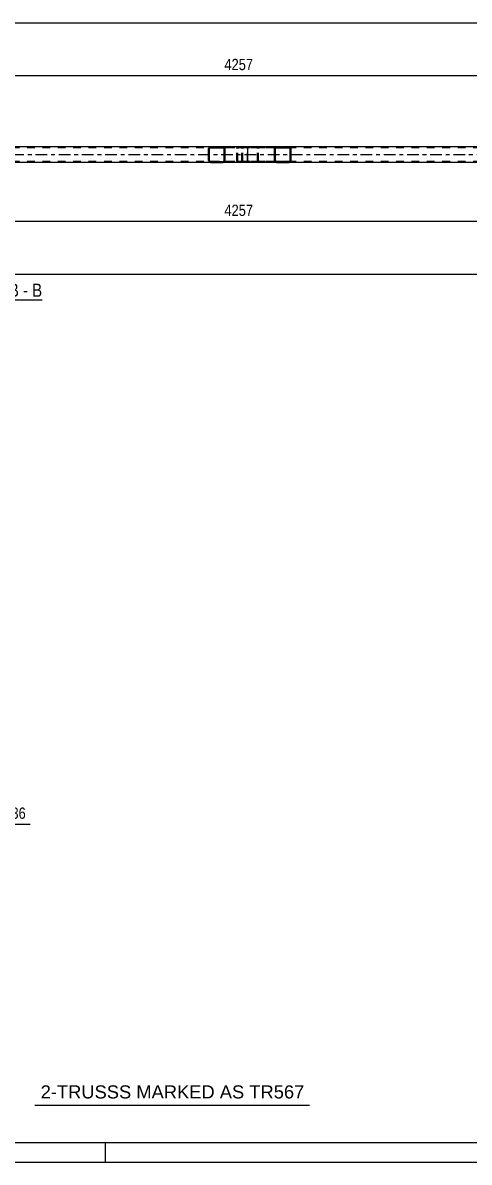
# Model space of a CAD drawing. Header units: millimetres. Extents: x 0 to 841, y 0 to 594.
# Drawn here: x 399.9 to 513.7, y 0 to 290.4 of the extents above; entities that cross this region are included whole.
import ezdxf

# ---------------------------------------------------------------- set-up
doc = ezdxf.new("R2010")
doc.units = ezdxf.units.MM
doc.linetypes.add('DXK_LINE_DOT2', pattern=[3.9198, 1.9599, -1.9599])
doc.linetypes.add('DXK_LINE_DOT3', pattern=[5.9187, 2.979, -0.9799, 0.9799, -0.9799])
doc.styles.add('Arial', font='ARIAL.TTF', dxfattribs={"height": 0.2})
doc.styles.add('Arial Narrow', font='ARIALN.TTF', dxfattribs={"height": 0.2})

# ---------------------------------------------------------------- blocks, each defined once
blk = doc.blocks.new('Unknown-318893565-1135')
at = {"color": 5, "linetype": 'Continuous'}
for p, q in [((5, 5), (836, 5)), ((421, 0), (421, 5)), ((0, 0), (841, 0))]:
    blk.add_line(p, q, dxfattribs=at)
blk = doc.blocks.new('Unknown-318893565-12 - 2723')
at = {"color": 6, "linetype": 'Continuous'}
blk.add_line((377.19, 219.85), (404.84, 219.85), dxfattribs=at)
at = {"color": 0, "linetype": 'Continuous'}
blk.add_wipeout([(395.3, 220.6), (395.3, 224.1), (377.19, 224.1), (377.19, 220.6)], dxfattribs=at)
at = {"color": 7, "linetype": 'Continuous', "style": 'Arial Narrow'}
blk.add_text('SECTION ', height=3.34, dxfattribs=at).set_placement((377.19, 220.6))
at = {"color": 0, "linetype": 'Continuous'}
blk.add_wipeout([(398.91, 220.6), (398.91, 224.1), (396.35, 224.1), (396.35, 220.6)], dxfattribs=at)
blk.add_wipeout([(401.23, 220.6), (401.23, 224.1), (399.96, 224.1), (399.96, 220.6)], dxfattribs=at)
at = {"color": 7, "linetype": 'Continuous', "style": 'Arial Narrow'}
blk.add_text('B', height=3.34, dxfattribs=at).set_placement((396.35, 220.6))
at = {"color": 0, "linetype": 'Continuous'}
blk.add_wipeout([(404.84, 220.6), (404.84, 224.1), (402.28, 224.1), (402.28, 220.6)], dxfattribs=at)
at = {"color": 7, "linetype": 'Continuous', "style": 'Arial Narrow'}
for s, p in [('B', (402.28, 220.6)), ('-', (399.96, 220.6))]:
    blk.add_text(s, height=3.34, dxfattribs=at).set_placement(p)
blk = doc.blocks.new('Part-318893565-2779 - 2723')
at = {"linetype": 'Continuous'}
h = blk.add_hatch(dxfattribs=at)
h.set_pattern_fill('', scale=0.7, style=0, pattern_type=0)
h.set_pattern_definition([(45, (468.3093, 258.553), (-1.57154, 1.57154), [])])
h.paths.add_polyline_path([(468.35, 258.37), (468.31, 258.55), (468.2, 258.71), (468.03, 258.81), (467.84, 258.85), (464.6, 258.85), (464.41, 258.81), (464.24, 258.71), (464.13, 258.55), (464.09, 258.37), (464.09, 255.33), (464.13, 255.15), (464.24, 254.99), (464.41, 254.89), (464.6, 254.85), (467.84, 254.85), (468.03, 254.89), (468.2, 254.99), (468.31, 255.15), (468.35, 255.33)])
h.paths.add_polyline_path([(468.07, 255.24), (468.02, 255.16), (467.94, 255.11), (467.84, 255.09), (464.6, 255.09), (464.5, 255.11), (464.42, 255.16), (464.37, 255.24), (464.35, 255.33), (464.35, 258.37), (464.37, 258.46), (464.42, 258.54), (464.5, 258.59), (464.6, 258.61), (467.84, 258.61), (467.94, 258.59), (468.02, 258.54), (468.07, 258.46), (468.09, 258.37), (468.09, 255.33)])
at = {"color": 7, "linetype": 'DXK_LINE_DOT2'}
for p, q in [((455.74, 258.37), (455.78, 258.55)), ((456.07, 258.54), (456.02, 258.46)), ((456.06, 258.81), (456.25, 258.85)), ((456.16, 258.59), (456.07, 258.54)), ((456.25, 258.61), (456.16, 258.59)), ((457.02, 258.85), (456.25, 258.85)), ((467.84, 258.61), (456.25, 258.61)), ((459.49, 258.85), (459.68, 258.81)), ((459.59, 258.59), (459.49, 258.61)), ((459.67, 258.54), (459.59, 258.59)), ((459.72, 258.46), (459.67, 258.54)), ((459.96, 258.55), (460, 258.37)), ((467.84, 258.85), (464.6, 258.85)), ((455.74, 255.33), (455.74, 258.37)), ((456.02, 258.46), (456, 258.37)), ((456, 255.33), (456, 258.37)), ((459.74, 258.37), (459.72, 258.46)), ((459.74, 255.33), (459.74, 258.37)), ((460, 255.33), (460, 258.37)), ((455.78, 255.15), (455.74, 255.33)), ((456, 255.33), (456.02, 255.24)), ((456.02, 255.24), (456.07, 255.16)), ((456.25, 254.85), (456.06, 254.89)), ((456.07, 255.16), (456.16, 255.11)), ((456.16, 255.11), (456.25, 255.09)), ((467.84, 255.09), (456.25, 255.09)), ((457.02, 254.85), (456.25, 254.85)), ((459.49, 255.09), (459.59, 255.11)), ((459.68, 254.89), (459.49, 254.85)), ((459.59, 255.11), (459.67, 255.16)), ((459.67, 255.16), (459.72, 255.24)), ((459.72, 255.24), (459.74, 255.33)), ((460, 255.33), (459.96, 255.15)), ((464.6, 254.85), (467.84, 254.85))]:
    blk.add_line(p, q, dxfattribs=at)
at = {"color": 2, "linetype": 'Continuous'}
for p, q in [((464.6, 258.85), (457.02, 258.85)), ((464.13, 258.55), (464.09, 258.37)), ((464.37, 258.46), (464.42, 258.54)), ((464.6, 258.85), (464.41, 258.81)), ((464.42, 258.54), (464.5, 258.59)), ((464.5, 258.59), (464.6, 258.61)), ((464.6, 258.85), (467.84, 258.85)), ((464.6, 258.61), (467.84, 258.61)), ((468.03, 258.81), (467.84, 258.85)), ((467.84, 258.61), (467.94, 258.59)), ((467.94, 258.59), (468.02, 258.54)), ((468.02, 258.54), (468.07, 258.46)), ((468.35, 258.37), (468.31, 258.55)), ((464.09, 255.33), (464.09, 258.37)), ((464.35, 258.37), (464.37, 258.46)), ((464.35, 255.33), (464.35, 258.37)), ((468.07, 258.46), (468.09, 258.37)), ((468.09, 255.33), (468.09, 258.37)), ((468.35, 255.33), (468.35, 258.37)), ((464.6, 254.85), (457.02, 254.85)), ((464.09, 255.33), (464.13, 255.15)), ((464.37, 255.24), (464.35, 255.33)), ((464.42, 255.16), (464.37, 255.24)), ((464.41, 254.89), (464.6, 254.85)), ((464.5, 255.11), (464.42, 255.16)), ((464.6, 255.09), (464.5, 255.11)), ((464.6, 255.09), (467.84, 255.09)), ((464.6, 254.85), (467.84, 254.85)), ((467.94, 255.11), (467.84, 255.09)), ((467.84, 254.85), (468.03, 254.89)), ((468.02, 255.16), (467.94, 255.11)), ((468.07, 255.24), (468.02, 255.16)), ((468.09, 255.33), (468.07, 255.24)), ((468.31, 255.15), (468.35, 255.33))]:
    blk.add_line(p, q, dxfattribs=at)
at = {"color": 7, "linetype": 'DXK_LINE_DOT2'}
for centre, start, end in [((456.23, 258.35), 110.7583, 155.68), ((459.51, 258.35), 24.32, 69.2417), ((456.23, 255.35), 204.32, 249.2417), ((459.51, 255.35), 290.7583, 335.68)]:
    blk.add_arc(centre, 0.496, start, end, dxfattribs=at)
at = {"color": 2, "linetype": 'Continuous'}
for centre, start, end in [((464.58, 258.35), 110.7583, 155.68), ((467.86, 258.35), 24.32, 69.2417), ((464.58, 255.35), 204.32, 249.2417), ((467.86, 255.35), 290.7583, 335.68)]:
    blk.add_arc(centre, 0.496, start, end, dxfattribs=at)
blk = doc.blocks.new('Part-318893565-2893 - 2723')
at = {"color": 7, "linetype": 'DXK_LINE_DOT2'}
for p, q in [((681.27, 258.61), (107.21, 258.61)), ((638.11, 258.85), (192.37, 258.85)), ((467.84, 258.85), (447.78, 258.85)), ((681.27, 255.09), (107.21, 255.09)), ((467.84, 254.85), (447.78, 254.85))]:
    blk.add_line(p, q, dxfattribs=at)
at = {"color": 2, "linetype": 'Continuous'}
for p, q in [((447.78, 258.85), (382.7, 258.85)), ((532.91, 258.85), (467.84, 258.85)), ((447.78, 254.85), (382.7, 254.85)), ((532.91, 254.85), (467.84, 254.85))]:
    blk.add_line(p, q, dxfattribs=at)
at = {"color": 7, "linetype": 'DXK_LINE_DOT3'}
blk.add_line((107.21, 256.85), (681.27, 256.85), dxfattribs=at)
blk = doc.blocks.new('Part-318893565-2895 - 2723')
at = {"linetype": 'Continuous'}
h = blk.add_hatch(dxfattribs=at)
h.set_pattern_fill('', scale=0.7, style=0, pattern_type=0)
h.set_pattern_definition([(45, (451.4254, 258.553), (-1.57154, 1.57154), [])])
h.paths.add_polyline_path([(451.46, 258.37), (451.43, 258.55), (451.32, 258.71), (451.15, 258.81), (450.96, 258.85), (447.78, 258.85), (447.58, 258.81), (447.42, 258.71), (447.31, 258.55), (447.27, 258.37), (447.27, 255.33), (447.31, 255.15), (447.42, 254.99), (447.58, 254.89), (447.78, 254.85), (450.96, 254.85), (451.15, 254.89), (451.32, 254.99), (451.43, 255.15), (451.46, 255.33)])
h.paths.add_polyline_path([(451.19, 255.24), (451.14, 255.16), (451.06, 255.11), (450.96, 255.09), (447.78, 255.09), (447.68, 255.11), (447.6, 255.16), (447.54, 255.24), (447.53, 255.33), (447.53, 258.37), (447.54, 258.46), (447.6, 258.54), (447.68, 258.59), (447.78, 258.61), (450.96, 258.61), (451.06, 258.59), (451.14, 258.54), (451.19, 258.46), (451.21, 258.37), (451.21, 255.33)])
at = {"color": 2, "linetype": 'Continuous'}
for p, q in [((447.31, 258.55), (447.27, 258.37)), ((447.54, 258.46), (447.6, 258.54)), ((447.78, 258.85), (447.58, 258.81)), ((447.6, 258.54), (447.68, 258.59)), ((447.68, 258.59), (447.78, 258.61)), ((447.78, 258.85), (450.96, 258.85)), ((447.78, 258.61), (450.96, 258.61)), ((457.02, 258.85), (450.96, 258.85)), ((451.15, 258.81), (450.96, 258.85)), ((450.96, 258.61), (451.06, 258.59)), ((451.06, 258.59), (451.14, 258.54)), ((451.14, 258.54), (451.19, 258.46)), ((451.46, 258.37), (451.43, 258.55)), ((457.02, 258.85), (457.12, 258.81)), ((457.12, 258.81), (457.21, 258.71)), ((457.21, 258.71), (457.27, 258.55)), ((457.27, 258.55), (457.29, 258.37)), ((447.27, 255.33), (447.27, 258.37)), ((447.53, 258.37), (447.54, 258.46)), ((447.53, 255.33), (447.53, 258.37)), ((451.19, 258.46), (451.21, 258.37)), ((451.21, 255.33), (451.21, 258.37)), ((451.46, 255.33), (451.46, 258.37)), ((457.29, 255.33), (457.29, 258.37)), ((447.27, 255.33), (447.31, 255.15)), ((447.54, 255.24), (447.53, 255.33)), ((447.6, 255.16), (447.54, 255.24)), ((447.58, 254.89), (447.78, 254.85)), ((447.68, 255.11), (447.6, 255.16)), ((447.78, 255.09), (447.68, 255.11)), ((447.78, 255.09), (450.96, 255.09)), ((447.78, 254.85), (450.96, 254.85)), ((451.06, 255.11), (450.96, 255.09)), ((450.96, 254.85), (451.15, 254.89)), ((457.02, 254.85), (450.96, 254.85)), ((451.14, 255.16), (451.06, 255.11)), ((451.19, 255.24), (451.14, 255.16)), ((451.21, 255.33), (451.19, 255.24)), ((451.43, 255.15), (451.46, 255.33)), ((457.12, 254.89), (457.02, 254.85)), ((457.21, 254.99), (457.12, 254.89)), ((457.27, 255.15), (457.21, 254.99)), ((457.29, 255.33), (457.27, 255.15))]:
    blk.add_line(p, q, dxfattribs=at)
at = {"color": 7, "linetype": 'DXK_LINE_DOT2'}
for p, q in [((450.96, 258.85), (447.78, 258.85)), ((457.02, 258.61), (447.78, 258.61)), ((454.42, 258.37), (454.46, 258.55)), ((454.75, 258.54), (454.69, 258.46)), ((454.73, 258.81), (454.93, 258.85)), ((454.83, 258.59), (454.75, 258.54)), ((454.93, 258.61), (454.83, 258.59)), ((455.74, 258.61), (455.74, 258.85)), ((457.07, 258.59), (457.02, 258.61)), ((457.11, 258.54), (457.07, 258.59)), ((457.14, 258.46), (457.11, 258.54)), ((454.42, 255.33), (454.42, 258.37)), ((454.69, 258.46), (454.68, 258.37)), ((454.68, 255.33), (454.68, 258.37)), ((457.15, 258.37), (457.14, 258.46)), ((457.15, 255.33), (457.15, 258.37)), ((457.02, 255.09), (447.78, 255.09)), ((450.96, 254.85), (447.78, 254.85)), ((454.46, 255.15), (454.42, 255.33)), ((454.68, 255.33), (454.69, 255.24)), ((454.69, 255.24), (454.75, 255.16)), ((454.93, 254.85), (454.73, 254.89)), ((454.75, 255.16), (454.77, 255.15)), ((454.77, 255.15), (454.83, 255.11)), ((454.83, 255.11), (454.93, 255.09)), ((455.74, 254.85), (455.74, 255.09)), ((457.02, 255.09), (457.07, 255.11)), ((457.07, 255.11), (457.11, 255.16)), ((457.11, 255.16), (457.14, 255.24)), ((457.14, 255.24), (457.15, 255.33))]:
    blk.add_line(p, q, dxfattribs=at)
at = {"color": 2, "linetype": 'Continuous'}
for centre, start, end in [((447.76, 258.35), 111.1941, 156.1506), ((450.98, 258.35), 23.8494, 68.8059), ((447.76, 255.34), 203.8494, 248.8059), ((450.98, 255.34), 291.1941, 336.1506)]:
    blk.add_arc(centre, 0.492, start, end, dxfattribs=at)
at = {"color": 7, "linetype": 'DXK_LINE_DOT2'}
for centre, start, end in [((454.91, 258.35), 111.1941, 156.1506), ((454.91, 255.34), 203.8494, 248.8059)]:
    blk.add_arc(centre, 0.492, start, end, dxfattribs=at)
blk = doc.blocks.new('StraightDimension-318893565-3024 - 2723')
at = {"color": 7, "linetype": 'Continuous'}
blk.add_line((98.59, 290.45), (689.89, 290.45), dxfattribs=at)
blk = doc.blocks.new('StraightDimension-318893565-3051 - 2723')
at = {"color": 7, "linetype": 'Continuous'}
for p, q in [((369.81, 245.45), (369.81, 231.25)), ((540.08, 245.45), (540.08, 229.43)), ((371.31, 240.47), (368.31, 239.27)), ((369.81, 239.87), (540.08, 239.87)), ((538.58, 239.27), (541.58, 240.47))]:
    blk.add_line(p, q, dxfattribs=at)
at = {"color": 0}
blk.add_wipeout([(459.2, 240.62), (459.2, 244.82), (450.69, 244.82), (450.69, 240.62)], dxfattribs=at)
at = {"color": 0, "linetype": 'Continuous'}
blk.add_wipeout([(539.48, 239.17), (535.28, 239.17), (535.28, 228.83), (539.48, 228.83)], dxfattribs=at)
at = {"color": 3, "style": 'Arial Narrow'}
blk.add_text('4257', height=2.863, dxfattribs=at).set_placement((451.29, 241.22))
at = {"color": 3, "linetype": 'Continuous', "style": 'Arial Narrow'}
blk.add_text('12455', height=2.863, rotation=90.0002, dxfattribs=at).set_placement((538.88, 229.43))
blk = doc.blocks.new('StraightDimension-318893565-3153 - 2723')
at = {"color": 7, "linetype": 'Continuous'}
for p, q in [((369.81, 268.25), (369.81, 285.66)), ((540.08, 268.25), (540.08, 287.48)), ((371.31, 277.64), (368.31, 276.44)), ((369.81, 277.04), (540.08, 277.04)), ((538.58, 276.44), (541.58, 277.64))]:
    blk.add_line(p, q, dxfattribs=at)
at = {"color": 0, "linetype": 'Continuous'}
blk.add_wipeout([(539.48, 288.08), (535.28, 288.08), (535.28, 277.74), (539.48, 277.74)], dxfattribs=at)
at = {"color": 0}
blk.add_wipeout([(459.2, 277.79), (459.2, 281.99), (450.69, 281.99), (450.69, 277.79)], dxfattribs=at)
at = {"color": 3, "linetype": 'Continuous', "style": 'Arial Narrow'}
blk.add_text('12455', height=2.863, rotation=90.0002, dxfattribs=at).set_placement((538.88, 278.34))
at = {"color": 3, "style": 'Arial Narrow'}
blk.add_text('4257', height=2.863, dxfattribs=at).set_placement((451.29, 278.39))
blk = doc.blocks.new('StraightDimension-318893565-3170 - 2723')
at = {"color": 7, "linetype": 'Continuous'}
blk.add_line((97.95, 226.35), (690.53, 226.35), dxfattribs=at)
blk = doc.blocks.new('StraightDimension-318893565-5720 - 5688')
at = {"color": 7, "linetype": 'Continuous'}
for p, q in [((395.88, 102.39), (395.88, 83.79)), ((392.24, 92.39), (392.24, 83.79)), ((390.74, 85.59), (393.74, 86.79)), ((392.24, 86.19), (395.88, 86.19)), ((397.38, 86.79), (394.38, 85.59))]:
    blk.add_line(p, q, dxfattribs=at)
at = {"color": 0}
blk.add_wipeout([(401.26, 86.94), (401.26, 91.14), (396.4, 91.14), (396.4, 86.94)], dxfattribs=at)
at = {"color": 7, "linetype": 'Continuous'}
blk.add_line((395.88, 86.19), (401.79, 86.19), dxfattribs=at)
blk.add_line((395.88, 86.19), (401.79, 86.19), dxfattribs=at)
at = {"color": 3, "style": 'Arial Narrow'}
blk.add_text('36', height=2.863, dxfattribs=at).set_placement((397, 87.54))
blk = doc.blocks.new('Unknown-318893565-11810')
at = {"color": 7, "linetype": 'Continuous'}
blk.add_line((403, 14.5), (473, 14.5), dxfattribs=at)
at = {"color": 7, "style": 'Arial'}
blk.add_text('2-TRUSSS MARKED AS TR567', height=3.3428, dxfattribs=at).set_placement((404.45, 16.25))

msp = doc.modelspace()

# ---------------------------------------------------------------- block references
for name in ['Unknown-318893565-1135', 'Part-318893565-2893 - 2723', 'Part-318893565-2895 - 2723', 'Part-318893565-2779 - 2723', 'Unknown-318893565-11810']:
    msp.add_blockref(name, (0, 0))

# ---------------------------------------------------------------- next in the draw order: block references
for name in ['StraightDimension-318893565-3024 - 2723', 'StraightDimension-318893565-3051 - 2723', 'Unknown-318893565-12 - 2723', 'StraightDimension-318893565-5720 - 5688']:
    msp.add_blockref(name, (0, 0))

# ---------------------------------------------------------------- next in the draw order: block references
for name in ['StraightDimension-318893565-3153 - 2723', 'StraightDimension-318893565-3170 - 2723']:
    msp.add_blockref(name, (0, 0))

doc.saveas('drawing.dxf')
